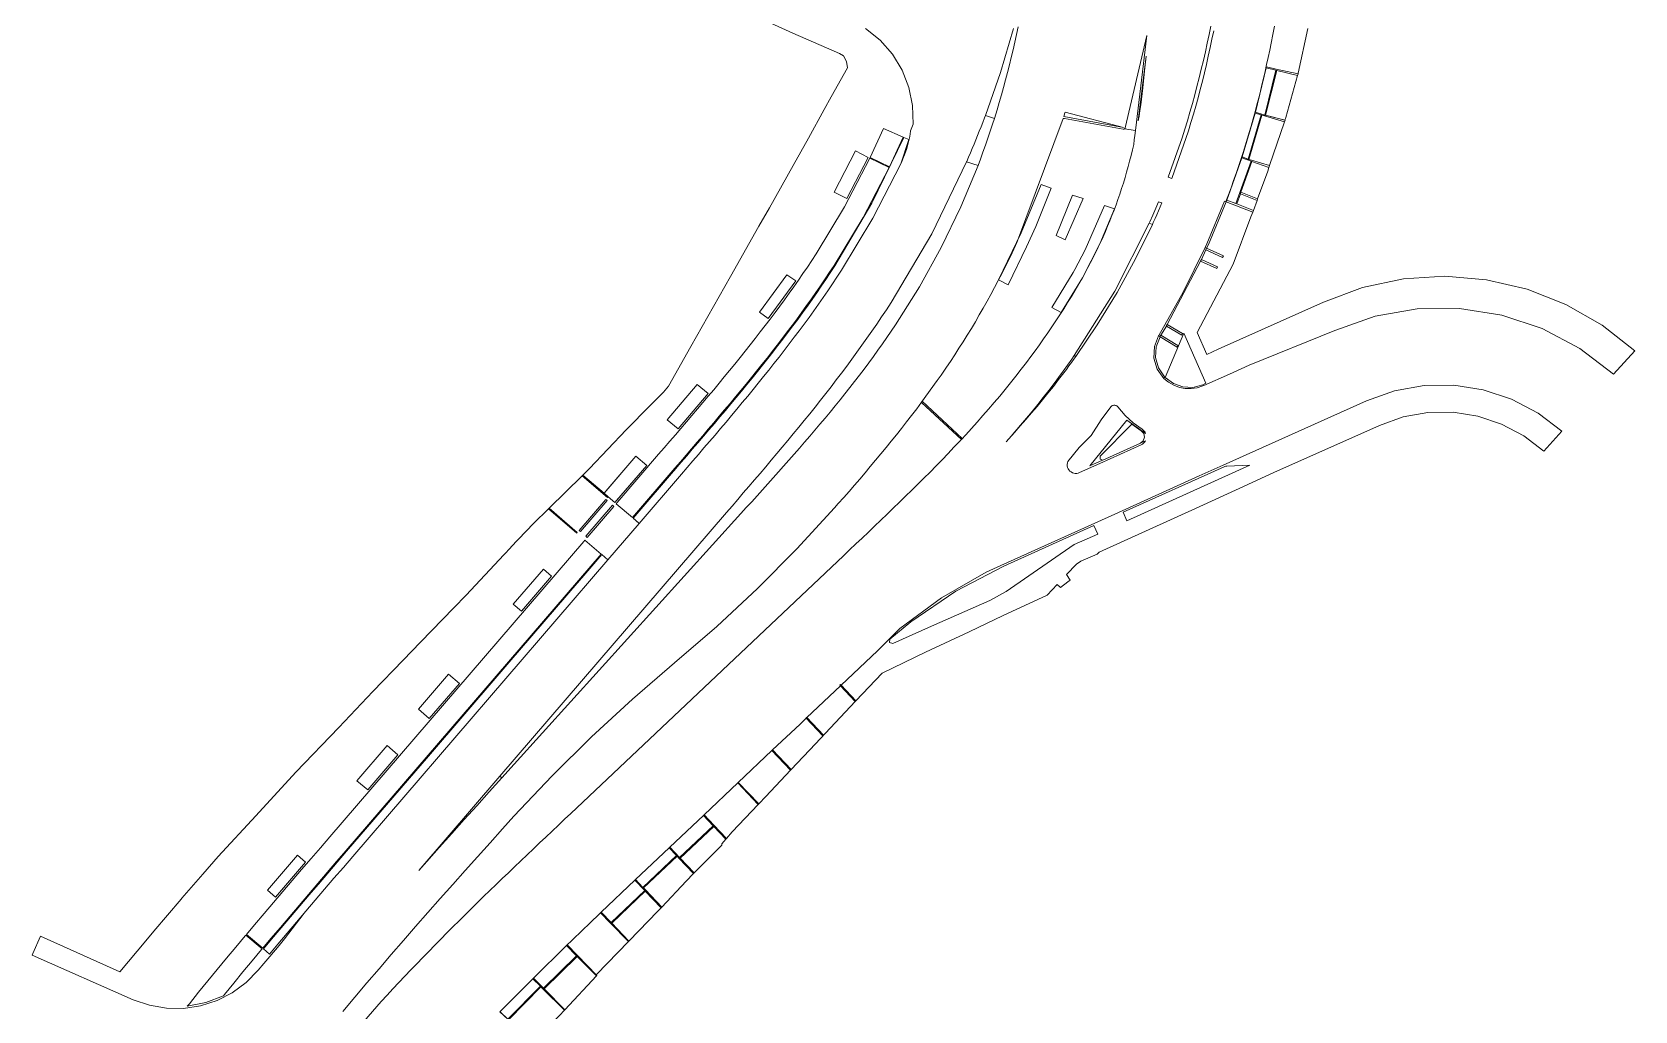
# Model space of a CAD drawing. Header units: metres. Extents: x 105146 to 106170, y 111783 to 118163.
# Drawn here: x 105572.7 to 105752.8, y 113720.5 to 113830.5 of the extents above; entities that cross this region are included whole.
import ezdxf

# ---------------------------------------------------------------- set-up
doc = ezdxf.new("R2010")
doc.units = ezdxf.units.M
doc.layers.add('20-EP-ZONA-DURA', color=253, linetype='CONTINUOUS', lineweight=13)
doc.layers.add('20-EP-ZONA-VERDE', color=84, linetype='CONTINUOUS', lineweight=13)

msp = doc.modelspace()

# ---------------------------------------------------------------- linework, layer by layer
at = {"layer": '20-EP-ZONA-DURA'}
for points in [[(105666.336, 113830.9174), (105667.9679, 113829.6137), (105669.3491, 113828.0468), (105670.4376, 113826.2642), (105671.2005, 113824.3198), (105671.6147, 113822.2725), (105671.6676, 113820.1845), (105671.4012, 113819.4334), (105671.3927, 113819.4013), (105671.3917, 113819.3951), (105671.3481, 113819.0919), (105671.2965, 113818.79), (105671.2379, 113818.4926), (105671.1717, 113818.1974), (105671.0978, 113817.9031), (105671.0158, 113817.6092), (105670.9279, 113817.3225), (105670.9264, 113817.3176), (105670.8307, 113817.0324), (105670.7274, 113816.7483), (105670.6162, 113816.4657), (105670.4964, 113816.1827), (105670.3708, 113815.9065), (105670.3573, 113815.8804), (105671.1835, 113818.4461), (105670.6439, 113818.6829), (105667.0491, 113811.3089), (105662.8769, 113804.2455), (105662.3741, 113803.4749), (105661.8727, 113802.7201), (105661.3637, 113801.9677), (105660.8477, 113801.2177), (105660.3247, 113800.4701), (105658.5251, 113797.9819), (105658.3289, 113797.7174), (105653.5859, 113791.6369), (105653.5566, 113791.601), (105652.9921, 113790.9089), (105652.3943, 113790.1813), (105651.7925, 113789.4541), (105651.1873, 113788.7273), (105650.5787, 113788.0005), (105649.9669, 113787.2739), (105649.3521, 113786.5469), (105648.7345, 113785.8195), (105648.1141, 113785.0917), (105647.4915, 113784.3631), (105646.8689, 113783.6361), (105646.2413, 113782.9047), (105645.6121, 113782.1723), (105644.9817, 113781.4385), (105644.8205, 113781.2557), (105644.8234, 113781.2543), (105644.7519, 113781.1712), (105644.2226, 113780.5554), (105640.2071, 113775.8841), (105640.4284, 113775.6939), (105640.8862, 113775.2932), (105637.3697, 113771.2023), (105636.6871, 113771.7889), (105634.6822, 113769.4565), (105632.9563, 113767.4505), (105632.8919, 113767.3736), (105617.2271, 113749.1493), (105608.0233, 113738.4417), (105606.9705, 113737.2169), (105605.9169, 113735.9903), (105604.8625, 113734.7613), (105603.8105, 113733.5331), (105602.7565, 113732.2997), (105601.7029, 113731.0631), (105600.6501, 113729.8229), (105599.5985, 113728.5793), (105598.6663, 113727.4717), (105599.3489, 113726.8849), (105600.2865, 113727.9989), (105601.3369, 113729.2411), (105602.3885, 113730.4799), (105603.2596, 113731.5022), (105601.0445, 113728.5858), (105600.4393, 113727.8699), (105599.3914, 113726.6239), (105599.1585, 113726.3465), (105598.7187, 113725.8217), (105598.7159, 113725.8183), (105598.085, 113725.0634), (105596.7324, 113723.6842), (105595.1761, 113722.5399), (105593.4563, 113721.6601), (105591.6176, 113721.0677), (105589.7077, 113720.7781), (105587.7761, 113720.7986), (105585.8728, 113721.1288), (105584.0471, 113721.7601), (105572.674, 113726.7507), (105572.7543, 113726.9337), (105573.6217, 113728.9101), (105582.5217, 113724.8991), (105585.4607, 113728.3761), (105586.3605, 113729.4485), (105589.4291, 113733.0711), (105589.5203, 113733.1773), (105591.8555, 113735.8687), (105593.5787, 113737.8717), (105597.8037, 113742.4393), (105602.3217, 113747.3461), (105607.1343, 113752.3505), (105610.9811, 113756.4057), (105614.3619, 113759.9131), (105616.3333, 113761.9609), (105620.0647, 113765.8139), (105621.4571, 113767.2517), (105625.6979, 113771.7649), (105626.4891, 113772.6021), (105626.4651, 113772.6465), (105629.0369, 113775.2885), (105630.7041, 113776.9319), (105633.8813, 113774.2007), (105633.9465, 113774.2765), (105630.7756, 113777.0023), (105634.4915, 113780.6651), (105637.3361, 113778.2201), (105637.4012, 113778.2958), (105638.1595, 113777.6441), (105638.3552, 113777.8718), (105641.7461, 113781.8165), (105640.5315, 113782.8579), (105637.1421, 113778.9141), (105636.9466, 113778.6866), (105634.5631, 113780.7356), (105635.3201, 113781.4819), (105639.4245, 113785.8287), (105642.1385, 113788.5503), (105643.6477, 113790.0637), (105644.2049, 113790.7357), (105646.7083, 113795.1715), (105651.1577, 113803.0557), (105654.3525, 113808.7099), (105655.5355, 113810.7943), (105658.1999, 113815.5277), (105659.9271, 113818.5963), (105661.6963, 113821.8185), (105662.4767, 113823.2397), (105664.3183, 113826.5139), (105664.2105, 113827.2161), (105663.8641, 113827.8533), (105663.3921, 113828.1315), (105658.1749, 113830.4143), (105651.9956, 113833.2091)], [(105716.0199, 113830.9319), (105714.9609, 113825.9069), (105714.9433, 113825.8445), (105712.4613, 113826.3521), (105711.3949, 113826.6135), (105711.3711, 113826.5165), (105710.1435, 113821.5181), (105710.1463, 113821.5173), (105710.1177, 113821.4215), (105710.1161, 113821.4151), (105708.6519, 113816.4925), (105708.6573, 113816.4912), (105708.6241, 113816.3981), (105706.9359, 113811.6497), (105706.8638, 113811.4632), (105706.8638, 113811.4632), (105706.8247, 113811.4796), (105707.1209, 113812.2556), (105707.4134, 113813.0423), (105707.6989, 113813.8313), (105707.9776, 113814.6228), (105708.2493, 113815.4167), (105708.5142, 113816.213), (105708.7721, 113817.0114), (105709.0035, 113817.7484), (105709.2291, 113818.4871), (105709.449, 113819.2275), (105709.6631, 113819.9696), (105709.8856, 113820.7634), (105710.1024, 113821.5587), (105710.3135, 113822.3556), (105710.5188, 113823.154), (105710.7016, 113823.8852), (105710.8799, 113824.6174), (105711.0538, 113825.3508), (105711.2231, 113826.0852), (105711.4031, 113826.8868), (105711.5786, 113827.6893), (105711.7497, 113828.4929), (105711.9163, 113829.2973), (105712.1078, 113830.2498), (105712.2937, 113831.2035)]]:
    msp.add_lwpolyline(points, dxfattribs=at)
for points in [[(105697.9449, 113830.1417), (105696.6565, 113819.478), (105695.4394, 113819.6537), (105695.4634, 113819.6723), (105695.4843, 113819.6942), (105695.5016, 113819.7191), (105695.515, 113819.7463), (105695.5241, 113819.7752), (105697.9449, 113830.1417)], [(105697.0761, 113821.0796), (105696.9875, 113820.5499), (105697.8662, 113827.8228), (105697.6883, 113826.1585), (105697.4946, 113824.2762), (105697.4259, 113823.6344), (105697.3498, 113822.9941), (105697.2662, 113822.3551), (105697.1749, 113821.7166), (105697.0761, 113821.0796)], [(105713.5601, 113820.9167), (105713.4692, 113820.6477), (105711.2955, 113821.1811), (105712.5341, 113826.2311), (105714.8897, 113825.6535), (105713.5601, 113820.9167)], [(105672.6378, 113788.9342), (105674.3991, 113791.3697), (105674.8175, 113791.9676), (105675.3475, 113792.7399), (105675.6927, 113793.2528), (105675.8663, 113793.5108), (105676.3507, 113794.2448), (105676.8286, 113794.9831), (105677.2998, 113795.7256), (105677.7644, 113796.4723), (105678.2223, 113797.2231), (105678.6736, 113797.978), (105679.118, 113798.7369), (105679.5557, 113799.4995), (105679.9866, 113800.2662), (105680.4106, 113801.0366), (105680.8277, 113801.8108), (105681.238, 113802.5887), (105681.6413, 113803.3702), (105682.0376, 113804.1552), (105682.4269, 113804.9438), (105682.8091, 113805.7358), (105683.1843, 113806.5312), (105683.2859, 113806.7516), (105688.5474, 113820.8313), (105688.6909, 113820.8056), (105693.6536, 113819.9175), (105695.2944, 113819.6238), (105695.3246, 113819.6208), (105695.3548, 113819.6223), (105695.3845, 113819.6285), (105695.4129, 113819.639), (105695.4394, 113819.6537), (105696.6565, 113819.478), (105696.5871, 113818.9035), (105696.5306, 113818.4358), (105696.4658, 113817.8996), (105696.3241, 113817.2805), (105696.1729, 113816.6541), (105696.0142, 113816.0292), (105695.8483, 113815.4069), (105695.6748, 113814.7859), (105695.494, 113814.1672), (105695.306, 113813.5511), (105695.1105, 113812.9367), (105694.908, 113812.3249), (105694.6983, 113811.716), (105694.4811, 113811.1087), (105694.2568, 113810.5044), (105694.0255, 113809.9028), (105693.7868, 113809.3035), (105693.5415, 113808.7084), (105693.2889, 113808.1152), (105693.0293, 113807.5253), (105692.7628, 113806.9385), (105692.4893, 113806.3549), (105692.2089, 113805.7746), (105691.9217, 113805.1977), (105691.6274, 113804.6236), (105691.327, 113804.0544), (105691.0193, 113803.4877), (105690.7052, 113802.9253), (105690.2973, 113802.2195), (105689.8823, 113801.5164), (105689.4616, 113800.8181), (105689.0339, 113800.1226), (105688.6006, 113799.4321), (105688.1607, 113798.745), (105687.7145, 113798.062), (105687.2627, 113797.3836), (105686.8037, 113796.7082), (105686.3392, 113796.0376), (105685.8685, 113795.3712), (105685.3918, 113794.7091), (105684.9092, 113794.0514), (105684.4206, 113793.3981), (105683.8394, 113792.6372), (105683.8345, 113792.6309), (105683.2404, 113791.8691), (105682.6389, 113791.1137), (105682.0299, 113790.3642), (105681.4139, 113789.6202), (105680.7912, 113788.8817), (105680.1619, 113788.1486), (105679.5266, 113787.4208), (105678.8854, 113786.698), (105678.2388, 113785.9799), (105677.5868, 113785.2668), (105677.0991, 113784.7405), (105672.6118, 113788.8994), (105672.6378, 113788.9342)], [(105679.237, 113816.2357), (105678.9745, 113815.5429), (105677.6901, 113815.9527), (105677.7002, 113815.9755), (105677.9096, 113816.46), (105678.1177, 113816.948), (105678.3225, 113817.4345), (105678.526, 113817.9245), (105678.726, 113818.4129), (105678.9248, 113818.9049), (105679.1202, 113819.3952), (105679.3142, 113819.889), (105679.5049, 113820.3811), (105679.6941, 113820.8768), (105679.7953, 113821.1449), (105680.8157, 113820.8213), (105680.6151, 113820.1919), (105680.3541, 113819.3956), (105680.0856, 113818.6019), (105679.8099, 113817.8106), (105679.5271, 113817.0218), (105679.237, 113816.2357)], [(105688.7476, 113821.5296), (105695.3293, 113819.8207), (105688.6031, 113821.0246), (105688.7268, 113821.4549), (105688.7476, 113821.5296)], [(105713.4014, 113820.4471), (105711.7348, 113815.5177), (105709.6919, 113816.1243), (105709.4081, 113816.2253), (105710.8823, 113821.1946), (105711.1699, 113821.1093), (105713.4014, 113820.4471)], [(105666.8573, 113816.4355), (105669.0179, 113815.3907), (105670.5523, 113818.7231), (105668.3547, 113819.6877), (105666.8573, 113816.4355)], [(105664.2489, 113811.8115), (105666.6337, 113816.4325), (105665.2115, 113817.1671), (105662.8251, 113812.5471), (105664.2489, 113811.8115)], [(105668.9745, 113815.3007), (105666.8137, 113816.3455), (105663.9621, 113810.8833), (105660.7799, 113805.6067), (105660.2861, 113804.8497), (105659.7961, 113804.1123), (105659.2985, 113803.3767), (105658.7935, 113802.6429), (105658.2813, 113801.9105), (105657.7621, 113801.1797), (105657.2361, 113800.4503), (105656.7035, 113799.7225), (105656.1645, 113798.9955), (105655.6191, 113798.2701), (105655.0679, 113797.5455), (105654.5109, 113796.8217), (105653.9481, 113796.0989), (105653.3801, 113795.3767), (105652.8069, 113794.6553), (105652.2285, 113793.9341), (105651.6453, 113793.2131), (105651.0575, 113792.4925), (105650.4653, 113791.7717), (105649.8689, 113791.0509), (105649.2685, 113790.3297), (105648.6641, 113789.6083), (105648.0563, 113788.8861), (105647.4449, 113788.1631), (105646.8301, 113787.4393), (105646.2125, 113786.7145), (105645.5919, 113785.9883), (105644.9715, 113785.2639), (105644.3451, 113784.5337), (105643.7163, 113783.8017), (105643.0857, 113783.0683), (105638.4417, 113777.6653), (105638.3113, 113777.5137), (105640.1313, 113775.9493), (105644.9059, 113781.5037), (105645.5363, 113782.2375), (105646.1655, 113782.9699), (105646.7929, 113783.7011), (105647.4157, 113784.4281), (105648.0381, 113785.1567), (105648.6583, 113785.8843), (105649.2757, 113786.6115), (105649.8905, 113787.3383), (105650.5021, 113788.0649), (105651.1105, 113788.7915), (105651.7157, 113789.5181), (105652.3171, 113790.2449), (105652.9147, 113790.9721), (105653.5083, 113791.7001), (105654.0975, 113792.4285), (105654.6825, 113793.1579), (105655.2629, 113793.8883), (105655.8383, 113794.6199), (105656.4087, 113795.3527), (105656.9739, 113796.0869), (105657.5335, 113796.8225), (105658.0877, 113797.5599), (105658.6357, 113798.2989), (105659.1779, 113799.0399), (105659.7137, 113799.7827), (105660.2429, 113800.5277), (105660.7655, 113801.2747), (105661.2811, 113802.0241), (105661.7897, 113802.7757), (105662.2907, 113803.5299), (105662.7931, 113804.2999), (105666.0532, 113809.7052), (105668.9745, 113815.3007)], [(105711.5219, 113814.8881), (105710.3927, 113811.8005), (105708.5199, 113812.5333), (105709.7521, 113815.9967), (105711.6664, 113815.3156), (105711.5219, 113814.8881)], [(105710.3239, 113811.6125), (105709.9116, 113810.4852), (105708.0503, 113811.2137), (105708.4527, 113812.3449), (105710.3239, 113811.6125)], [(105698.669, 113809.1293), (105698.5621, 113808.8953), (105698.1927, 113809.0383), (105698.2621, 113809.1928), (105698.6044, 113809.9659), (105698.9396, 113810.7419), (105699.2455, 113811.468), (105699.6382, 113811.3371), (105699.6341, 113811.3274), (105699.4462, 113810.8867), (105699.2549, 113810.4446), (105699.0623, 113810.0059), (105698.8663, 113809.5659), (105698.669, 113809.1293)], [(105706.8638, 113811.4632), (105709.843, 113810.2975), (105709.6445, 113809.7547), (105707.6327, 113804.4377), (105705.0923, 113799.6115), (105703.5955, 113796.7681), (105704.6833, 113794.2969), (105705.9639, 113794.8705), (105717.7951, 113800.1891), (105722.1886, 113801.8144), (105726.7714, 113802.7851), (105731.4465, 113803.0806), (105736.1151, 113802.6947), (105740.6782, 113801.6354), (105745.0394, 113799.9253), (105749.1063, 113797.6006), (105752.7929, 113794.7103), (105750.3961, 113792.0732), (105746.59, 113794.9747), (105742.3585, 113797.2107), (105737.8169, 113798.7203), (105733.0888, 113799.4624), (105728.3031, 113799.4166), (105723.5901, 113798.5844), (105719.0781, 113796.9883), (105709.4397, 113793.0923), (105707.2165, 113792.0926), (105704.3653, 113790.8105), (105704.323, 113790.7919), (105704.2504, 113790.7606), (105703.6079, 113790.549), (105702.939, 113790.4488), (105702.2628, 113790.4627), (105701.5985, 113790.5903), (105700.9653, 113790.8281), (105700.3812, 113791.1692), (105699.863, 113791.6038), (105699.9339, 113791.7775), (105699.2598, 113792.7805), (105698.9347, 113793.9444), (105698.9914, 113795.1515), (105699.4243, 113796.2798), (105701.3341, 113795.1267), (105701.4119, 113795.3133), (105699.5264, 113796.4518), (105700.1373, 113797.486), (105701.8911, 113796.4611), (105701.9695, 113796.6467), (105700.2374, 113797.6586), (105703.9907, 113804.794), (105705.8025, 113803.9663), (105705.8957, 113804.1435), (105704.0765, 113804.9741), (105704.5822, 113806.0629), (105706.4555, 113805.2071), (105706.5489, 113805.3843), (105704.6657, 113806.2447), (105704.6629, 113806.2459), (105704.8543, 113806.6671), (105706.8638, 113811.4632)], [(105658.5085, 113802.5841), (105657.4963, 113803.2307), (105654.4327, 113799.0289), (105655.4059, 113798.3193), (105658.5085, 113802.5841)], [(105702.0983, 113796.6949), (105700.0107, 113791.6975), (105700.9218, 113791.019), (105701.9928, 113790.6401), (105703.1279, 113790.5946), (105704.2257, 113790.8865), (105704.5835, 113791.0485), (105702.0983, 113796.6949)], [(105682.4374, 113784.8149), (105682.1296, 113784.478), (105682.4547, 113784.8444), (105683.1108, 113785.5963), (105683.7615, 113786.3545), (105684.4065, 113787.1191), (105685.0454, 113787.8909), (105685.6777, 113788.6694), (105686.3036, 113789.4549), (105686.9221, 113790.2479), (105687.5271, 113791.0405), (105688.0335, 113791.7174), (105688.5339, 113792.3989), (105689.0279, 113793.0848), (105689.5159, 113793.7751), (105689.7915, 113794.1711), (105689.9559, 113794.0571), (105689.7576, 113793.7812), (105689.4763, 113793.3934), (105689.1913, 113793.0051), (105688.9058, 113792.6203), (105688.6168, 113792.2352), (105688.0315, 113791.4679), (105687.4372, 113790.7057), (105686.8358, 113789.95), (105686.227, 113789.2001), (105685.6112, 113788.4559), (105684.9891, 113787.7176), (105684.3597, 113786.9841), (105683.7247, 113786.256), (105683.0838, 113785.533), (105682.4374, 113784.8149)], [(105648.6495, 113789.9021), (105647.4141, 113790.9195), (105644.0495, 113786.9545), (105645.2695, 113785.9193), (105648.6495, 113789.9021)], [(105744.5741, 113785.6674), (105742.5443, 113783.4341), (105740.3064, 113785.1512), (105737.8149, 113786.4737), (105735.1387, 113787.3651), (105732.3518, 113787.8007), (105729.5313, 113787.7685), (105726.7551, 113787.2693), (105724.0999, 113786.3171), (105712.1999, 113781.0411), (105707.9181, 113779.0533), (105703.3987, 113776.9685), (105692.6003, 113772.0835), (105692.3675, 113771.8379), (105690.5437, 113771.0697), (105690.0211, 113770.7199), (105688.9235, 113769.5759), (105689.3347, 113768.9301), (105689.0833, 113768.7369), (105688.2265, 113768.0785), (105687.8509, 113768.4151), (105686.7367, 113767.2281), (105681.7895, 113764.9605), (105677.9797, 113763.1187), (105673.0769, 113760.8255), (105668.2005, 113758.4817), (105665.2535, 113755.3569), (105663.5892, 113757.1163), (105667.6682, 113760.9753), (105667.8885, 113761.184), (105667.893, 113761.1883), (105670.1047, 113763.4177), (105670.1754, 113763.4769), (105674.8568, 113766.9249), (105679.9068, 113769.8062), (105681.5511, 113770.5845), (105694.3381, 113776.3533), (105694.3394, 113776.3489), (105703.8301, 113780.636), (105706.5325, 113781.8555), (105710.9391, 113783.8371), (105722.6283, 113789.0937), (105725.789, 113790.2121), (105729.0905, 113790.7962), (105732.4431, 113790.8301), (105735.7557, 113790.3129), (105738.9384, 113789.2587), (105741.9047, 113787.696), (105744.5741, 113785.6674)], [(105697.4155, 113785.8863), (105697.5409, 113785.7935), (105697.6504, 113785.6824), (105697.7413, 113785.5556), (105697.8113, 113785.4161), (105695.6873, 113786.9013), (105691.5483, 113781.7735), (105692.9495, 113782.4063), (105693.0109, 113782.4147), (105697.2147, 113784.3085), (105697.3737, 113784.4041), (105697.7777, 113784.5866), (105697.6888, 113784.4424), (105697.5767, 113784.3153), (105697.4449, 113784.2089), (105697.2969, 113784.1263), (105692.6508, 113782.0332), (105690.3883, 113781.0139), (105690.2321, 113780.9561), (105690.0684, 113780.9255), (105689.9019, 113780.9231), (105689.7374, 113780.9489), (105689.5796, 113781.0022), (105689.4331, 113781.0815), (105689.3021, 113781.1844), (105689.1905, 113781.308), (105689.1014, 113781.4487), (105689.0374, 113781.6024), (105689.0004, 113781.7648), (105688.9914, 113781.9311), (105689.0107, 113782.0965), (105689.0577, 113782.2563), (105690.3452, 113783.8206), (105691.6611, 113785.147), (105691.6723, 113785.1593), (105691.6881, 113785.181), (105692.7994, 113786.9374), (105693.8937, 113788.3879), (105693.9497, 113788.4512), (105694.0155, 113788.5042), (105694.0892, 113788.5453), (105694.1689, 113788.5734), (105694.2522, 113788.5877), (105694.3366, 113788.5878), (105694.4199, 113788.5737), (105694.4996, 113788.5457), (105694.5735, 113788.5047), (105694.6394, 113788.4519), (105694.6955, 113788.3887), (105695.4962, 113787.4441), (105696.4075, 113786.6057), (105697.4155, 113785.8863)], [(105695.2709, 113776.5497), (105695.7039, 113775.5913), (105709.5159, 113781.8299), (105706.9177, 113781.7437), (105706.814, 113781.7335), (105706.7125, 113781.7099), (105706.6149, 113781.6733), (105695.2709, 113776.5497)], [(105634.2937, 113774.3737), (105637.2923, 113777.8621), (105637.1405, 113777.9925), (105634.1421, 113774.5041), (105634.2937, 113774.3737)], [(105638.0505, 113777.2103), (105637.8989, 113777.3407), (105634.9003, 113773.8523), (105635.0521, 113773.7219), (105638.0505, 113777.2103)], [(105669.3891, 113761.8011), (105673.7515, 113763.7391), (105680.2827, 113766.6405), (105682.1433, 113767.6289), (105689.7673, 113772.9129), (105692.4221, 113774.1081), (105691.9899, 113775.0679), (105681.8885, 113770.5057), (105676.4642, 113767.6874), (105671.4259, 113764.2261), (105669.0611, 113762.2931), (105669.0176, 113761.9088), (105669.3891, 113761.8011)], [(105634.6609, 113773.2669), (105606.1273, 113740.0713), (105605.0741, 113738.8459), (105604.0195, 113737.6181), (105602.9637, 113736.3875), (105601.9109, 113735.1581), (105600.8547, 113733.9223), (105599.7987, 113732.6827), (105598.7427, 113731.4391), (105597.6877, 113730.1913), (105596.7705, 113729.1013), (105598.5905, 113727.5369), (105599.5221, 113728.6437), (105600.5739, 113729.8877), (105601.6269, 113731.1277), (105602.6805, 113732.3645), (105603.7345, 113733.5981), (105604.7865, 113734.8263), (105605.8409, 113736.0553), (105606.8947, 113737.2821), (105607.9475, 113738.5069), (105636.6113, 113771.8541), (105634.7913, 113773.4185), (105634.6609, 113773.2669)], [(105631.0543, 113769.3779), (105630.1443, 113770.1603), (105626.7545, 113766.2171), (105627.6647, 113765.4345), (105631.0543, 113769.3779)], [(105620.6901, 113757.3203), (105619.4767, 113758.3631), (105616.0873, 113754.4197), (105617.3005, 113753.3769), (105620.6901, 113757.3203)], [(105665.1848, 113755.2841), (105660.6949, 113750.5233), (105657.9724, 113747.6293), (105655.8891, 113749.8313), (105658.975, 113752.7508), (105659.6658, 113753.4044), (105661.5393, 113751.4255), (105661.6077, 113751.4987), (105659.7385, 113753.4731), (105663.5166, 113757.0475), (105665.1848, 113755.2841)], [(105613.7919, 113749.2949), (105612.5671, 113750.3247), (105609.1779, 113746.3809), (105610.3909, 113745.3383), (105613.7919, 113749.2949)], [(105655.1375, 113744.6157), (105654.3302, 113743.7672), (105652.0391, 113746.1889), (105655.8165, 113749.7625), (105657.9037, 113747.5562), (105655.1375, 113744.6157)], [(105617.03, 113737.3037), (105616.121, 113736.2802), (105625.2297, 113746.8769), (105625.4573, 113746.6813), (105624.0501, 113745.1238), (105622.6432, 113743.5644), (105621.2384, 113742.0044), (105619.8338, 113740.4406), (105618.4308, 113738.874), (105617.03, 113737.3037)], [(105651.3379, 113740.6219), (105650.7029, 113739.8895), (105649.2887, 113741.3841), (105648.1891, 113742.5463), (105651.9665, 113746.1201), (105654.2613, 113743.6947), (105651.3379, 113740.6219)], [(105650.1723, 113739.1477), (105647.0835, 113736.0037), (105645.5075, 113737.6691), (105649.2845, 113741.2431), (105650.6371, 113739.8135), (105650.1849, 113739.2919), (105650.1723, 113739.1477)], [(105603.4175, 113737.2237), (105602.5081, 113738.0057), (105599.1281, 113734.0541), (105600.0399, 113733.2743), (105603.4175, 113737.2237)], [(105646.1835, 113735.0875), (105643.4257, 113732.1581), (105641.5893, 113734.0985), (105641.3829, 113734.316), (105645.1599, 113737.8907), (105645.3661, 113737.6729), (105647.0135, 113735.9323), (105646.1835, 113735.0875)], [(105640.8435, 113729.5001), (105639.7401, 113728.3525), (105637.8176, 113730.3737), (105641.5854, 113733.9575), (105643.3617, 113732.0901), (105642.9557, 113731.6589), (105640.8435, 113729.5001)], [(105636.1189, 113724.5863), (105636.114, 113724.5015), (105633.9299, 113726.7711), (105632.8092, 113727.9132), (105632.8581, 113727.9604), (105633.258, 113728.348), (105633.775, 113728.848), (105634.1, 113729.1618), (105634.6948, 113729.7346), (105635.1592, 113730.181), (105635.6174, 113730.6206), (105636.2203, 113731.1983), (105636.5421, 113731.506), (105636.567, 113731.5299), (105637.6767, 113730.3769), (105639.6824, 113728.2925), (105636.1189, 113724.5863)], [(105598.5261, 113727.4603), (105596.7059, 113729.0249), (105596.6335, 113728.9387), (105595.5809, 113727.6813), (105594.5301, 113726.4189), (105593.4813, 113725.1507), (105592.4353, 113723.8769), (105591.3923, 113722.5969), (105590.3525, 113721.3105), (105590.1155, 113721.0147), (105592.1966, 113721.4276), (105594.1701, 113722.2065), (105594.2929, 113722.3573), (105595.3335, 113723.6245), (105596.3771, 113724.8865), (105597.4233, 113726.1435), (105598.4717, 113727.3957), (105598.5261, 113727.4603)], [(105636.0872, 113724.4298), (105632.5379, 113720.6225), (105630.2167, 113722.988), (105633.9283, 113726.6299), (105636.0872, 113724.4298)], [(105631.9479, 113719.9895), (105628.8748, 113716.8544), (105626.4131, 113719.2977), (105625.2575, 113720.4049), (105626.1292, 113719.5794), (105626.2001, 113719.5091), (105629.8633, 113723.1997), (105630.0763, 113722.9883), (105632.5005, 113720.5823), (105631.9479, 113719.9895)]]:
    msp.add_lwpolyline(points, close=True, dxfattribs=at)
at = {"layer": '20-EP-ZONA-VERDE'}
for points in [[(105683.4741, 113831.1203), (105683.2899, 113830.2597), (105683.1003, 113829.4017), (105682.9053, 113828.5459), (105682.7045, 113827.6927), (105682.4977, 113826.8421), (105682.2845, 113825.9941), (105682.0651, 113825.1489), (105681.8387, 113824.3069), (105681.6057, 113823.4677), (105681.3653, 113822.6319), (105681.1153, 113821.7909), (105680.8157, 113820.8213), (105679.7953, 113821.1449), (105681.4947, 113826.0046), (105682.9653, 113830.9385)], [(105705.4583, 113830.6739), (105705.2631, 113829.7273), (105705.0613, 113828.7823), (105704.8529, 113827.8387), (105704.6371, 113826.8971), (105704.4139, 113825.9571), (105704.1829, 113825.0191), (105703.9437, 113824.0831), (105703.6963, 113823.1495), (105703.4399, 113822.2183), (105703.1747, 113821.2897), (105702.9001, 113820.3639), (105702.6157, 113819.4405), (105700.7373, 113814.0581), (105700.3389, 113814.2125), (105701.9019, 113818.6567), (105702.2037, 113819.6067), (105702.4985, 113820.5681), (105702.7831, 113821.5313), (105703.0581, 113822.4959), (105703.3235, 113823.4617), (105703.5801, 113824.4287), (105703.8277, 113825.3967), (105704.0671, 113826.3655), (105704.2985, 113827.3349), (105704.5221, 113828.3047), (105704.7385, 113829.2751), (105704.9479, 113830.2455), (105705.1505, 113831.2161)], [(105607.6009, 113720.4451), (105608.9467, 113722.0517), (105610.3001, 113723.6519), (105611.6607, 113725.2463), (105613.0277, 113726.8351), (105614.4009, 113728.4187), (105615.7795, 113729.9977), (105617.1631, 113731.5725), (105618.5511, 113733.1433), (105619.9431, 113734.7107), (105621.3387, 113736.2751), (105622.7371, 113737.8367), (105624.1381, 113739.3965), (105625.5411, 113740.9545), (105626.8241, 113742.3763), (105631.1078, 113746.9263), (105635.5488, 113751.3229), (105640.1415, 113755.5608), (105644.8803, 113759.6347), (105649.6218, 113763.7251), (105654.2021, 113767.9953), (105658.6142, 113772.439), (105662.8517, 113777.0495), (105663.2755, 113777.5287), (105663.8789, 113778.2151), (105664.4811, 113778.9043), (105665.0817, 113779.5963), (105665.6805, 113780.2915), (105666.2771, 113780.9897), (105666.8715, 113781.6915), (105667.4635, 113782.3969), (105668.0527, 113783.1059), (105668.6389, 113783.8189), (105669.2219, 113784.5361), (105669.8015, 113785.2575), (105670.3771, 113785.9833), (105670.9489, 113786.7139), (105671.5165, 113787.4491), (105672.0795, 113788.1891), (105672.6379, 113788.9341), (105672.7047, 113789.0249), (105677.2047, 113784.8543), (105677.2047, 113784.8543), (105676.9299, 113784.5579), (105676.2683, 113783.8535), (105675.6023, 113783.1531), (105674.9321, 113782.4565), (105674.2579, 113781.7637), (105673.5801, 113781.0743), (105672.8991, 113780.3883), (105672.2147, 113779.7051), (105671.5275, 113779.0249), (105670.8377, 113778.3473), (105670.1455, 113777.6719), (105669.4511, 113776.9987), (105668.7549, 113776.3273), (105668.0569, 113775.6575), (105667.3575, 113774.9893), (105666.6569, 113774.3221), (105665.9553, 113773.6559), (105665.2529, 113772.9905), (105664.5501, 113772.3253), (105663.8471, 113771.6605), (105633.2203, 113742.7029), (105632.5173, 113742.0379), (105631.8141, 113741.3729), (105631.1111, 113740.7077), (105630.4085, 113740.0421), (105629.7063, 113739.3761), (105629.0045, 113738.7095), (105628.3033, 113738.0423), (105627.6027, 113737.3743), (105626.9029, 113736.7055), (105626.2039, 113736.0357), (105625.5061, 113735.3649), (105624.8091, 113734.6929), (105624.1135, 113734.0195), (105623.4191, 113733.3449), (105622.7261, 113732.6689), (105622.0345, 113731.9913), (105621.3445, 113731.3119), (105620.6563, 113730.6309), (105619.9699, 113729.9479), (105619.2853, 113729.2631), (105618.6029, 113728.5761), (105617.9225, 113727.8871), (105617.2443, 113727.1957), (105616.5685, 113726.5021), (105615.8953, 113725.8059), (105615.2245, 113725.1073), (105614.5563, 113724.4061), (105613.8911, 113723.7021), (105613.2287, 113722.9955), (105612.5695, 113722.2859), (105611.9133, 113721.5735), (105603.4568, 113711.7577)]]:
    msp.add_lwpolyline(points, dxfattribs=at)
for points in [[(105712.4372, 113826.255), (105711.1985, 113821.2048), (105710.1463, 113821.5173), (105710.1435, 113821.5181), (105711.3711, 113826.5165), (105712.4372, 113826.255)], [(105712.5341, 113826.2311), (105711.2955, 113821.1811), (105711.1985, 113821.2048), (105712.4372, 113826.255), (105712.5341, 113826.2311)], [(105712.4613, 113826.3521), (105714.9433, 113825.8445), (105714.8897, 113825.6535), (105712.5341, 113826.2311), (105712.4372, 113826.255), (105711.3711, 113826.5165), (105711.3949, 113826.6135), (105712.4613, 113826.3521)], [(105710.7865, 113821.2231), (105709.3138, 113816.2589), (105708.6577, 113816.4923), (105710.1161, 113821.4151), (105710.7865, 113821.2231)], [(105710.8823, 113821.1946), (105709.4081, 113816.2253), (105709.3138, 113816.2589), (105710.7865, 113821.2231), (105710.8823, 113821.1946)], [(105711.1985, 113821.2048), (105711.2955, 113821.1811), (105713.4693, 113820.6477), (105713.4015, 113820.4471), (105711.1699, 113821.1093), (105710.8823, 113821.1946), (105710.7865, 113821.2231), (105710.1177, 113821.4215), (105710.1463, 113821.5173), (105711.1985, 113821.2048)], [(105671.1835, 113818.4461), (105670.2817, 113815.7169), (105667.1546, 113809.6262), (105663.6319, 113803.7555), (105663.1259, 113802.9799), (105662.6201, 113802.2189), (105662.1071, 113801.4605), (105661.5871, 113800.7047), (105661.0603, 113799.9515), (105660.5267, 113799.2007), (105659.9869, 113798.4521), (105659.4409, 113797.7057), (105658.8889, 113796.9615), (105658.3313, 113796.2195), (105657.7679, 113795.4791), (105657.1995, 113794.7405), (105656.6259, 113794.0035), (105656.0473, 113793.2681), (105655.4641, 113792.5341), (105654.8763, 113791.8013), (105654.2845, 113791.0695), (105653.6885, 113790.3387), (105653.0887, 113789.6087), (105652.4851, 113788.8793), (105651.8781, 113788.1505), (105651.2679, 113787.4219), (105650.6547, 113786.6935), (105650.0387, 113785.9651), (105649.4199, 113785.2363), (105648.7989, 113784.5075), (105648.1755, 113783.7781), (105647.5519, 113783.0499), (105646.9241, 113782.3183), (105646.2947, 113781.5855), (105645.6641, 113780.8519), (105640.8897, 113775.2973), (105640.2071, 113775.8841), (105644.9817, 113781.4385), (105645.6121, 113782.1723), (105646.2413, 113782.9047), (105646.8689, 113783.6361), (105647.4915, 113784.3631), (105648.1141, 113785.0917), (105648.7345, 113785.8195), (105649.3521, 113786.5469), (105649.9669, 113787.2739), (105650.5787, 113788.0005), (105651.1873, 113788.7273), (105651.7925, 113789.4541), (105652.3943, 113790.1813), (105652.9921, 113790.9089), (105653.5859, 113791.6369), (105654.1755, 113792.3659), (105654.7607, 113793.0955), (105655.3413, 113793.8263), (105655.9171, 113794.5583), (105656.4877, 113795.2915), (105657.0533, 113796.0261), (105657.6133, 113796.7623), (105658.1677, 113797.5001), (105658.7163, 113798.2397), (105659.2587, 113798.9811), (105659.7949, 113799.7245), (105660.3247, 113800.4701), (105660.8477, 113801.2177), (105661.3637, 113801.9677), (105661.8727, 113802.7201), (105662.3741, 113803.4749), (105662.8769, 113804.2455), (105667.0491, 113811.3089), (105670.6439, 113818.6829), (105671.1835, 113818.4461)], [(105666.6337, 113816.4325), (105664.2489, 113811.8115), (105662.8251, 113812.5471), (105665.2115, 113817.1671), (105666.6337, 113816.4325)], [(105678.9745, 113815.5429), (105677.0357, 113810.8788), (105674.842, 113806.3289), (105672.4, 113801.9074), (105669.7173, 113797.6277), (105669.2275, 113796.8999), (105668.7353, 113796.1829), (105668.2359, 113795.4693), (105667.7299, 113794.7591), (105667.2173, 113794.0523), (105666.6985, 113793.3485), (105666.1737, 113792.6479), (105665.6429, 113791.9503), (105665.1065, 113791.2555), (105664.5649, 113790.5635), (105664.0179, 113789.8741), (105663.4663, 113789.1871), (105662.9097, 113788.5027), (105662.3487, 113787.8203), (105661.7835, 113787.1399), (105661.2141, 113786.4615), (105660.6409, 113785.7849), (105660.0641, 113785.1099), (105659.4839, 113784.4363), (105658.9005, 113783.7641), (105658.3141, 113783.0929), (105657.7247, 113782.4225), (105657.1329, 113781.7531), (105656.5387, 113781.0843), (105655.9421, 113780.4159), (105655.3437, 113779.7477), (105654.7435, 113779.0795), (105654.1429, 113778.4127), (105653.5393, 113777.7437), (105652.9345, 113777.0743), (105652.3289, 113776.4045), (105626.8641, 113748.2375), (105625.4573, 113746.6813), (105625.2297, 113746.8769), (105650.7073, 113776.5171), (105651.3381, 113777.2511), (105651.9687, 113777.9853), (105652.5989, 113778.7199), (105653.2285, 113779.4549), (105653.8575, 113780.1909), (105654.4853, 113780.9277), (105655.1119, 113781.6657), (105655.7371, 113782.4049), (105656.3607, 113783.1455), (105656.9823, 113783.8879), (105657.6021, 113784.6321), (105658.2193, 113785.3781), (105658.8343, 113786.1263), (105659.4463, 113786.8769), (105660.0555, 113787.6299), (105660.6615, 113788.3857), (105661.2641, 113789.1441), (105661.8629, 113789.9055), (105662.4581, 113790.6699), (105663.0491, 113791.4377), (105663.6357, 113792.2087), (105664.2177, 113792.9833), (105664.7951, 113793.7617), (105665.3673, 113794.5437), (105665.9341, 113795.3299), (105666.4955, 113796.1199), (105667.0511, 113796.9141), (105667.6005, 113797.7127), (105668.1437, 113798.5155), (105668.6801, 113799.3229), (105669.2095, 113800.1345), (105673.7724, 113807.8707), (105677.6901, 113815.9527), (105678.9745, 113815.5429)], [(105709.658, 113816.0302), (105707.9571, 113811.2501), (105706.9359, 113811.6497), (105708.6241, 113816.3981), (105709.658, 113816.0302)], [(105709.7521, 113815.9967), (105708.5199, 113812.5333), (105708.4527, 113812.3449), (105708.0503, 113811.2137), (105707.9571, 113811.2501), (105709.658, 113816.0302), (105709.7521, 113815.9967)], [(105709.3076, 113816.2377), (105709.4033, 113816.2093), (105709.4081, 113816.2253), (105709.6919, 113816.1243), (105711.7347, 113815.5177), (105711.6663, 113815.3157), (105709.7521, 113815.9967), (105709.658, 113816.0302), (105708.6241, 113816.3981), (105708.6577, 113816.4923), (105709.3076, 113816.2377)], [(105709.3138, 113816.2589), (105709.3076, 113816.2377), (105708.6577, 113816.4923), (105709.3138, 113816.2589)], [(105709.4081, 113816.2253), (105709.4033, 113816.2093), (105709.3076, 113816.2377), (105709.3138, 113816.2589), (105709.4081, 113816.2253)], [(105687.2099, 113813.0045), (105685.4565, 113808.6637), (105684.4377, 113806.3815), (105682.3485, 113802.1231), (105681.2841, 113802.6771), (105683.8361, 113807.9586), (105686.0699, 113813.3823), (105687.2099, 113813.0045)], [(105690.7969, 113811.8157), (105688.7701, 113807.1673), (105687.7519, 113807.6733), (105689.5849, 113812.2173), (105690.7969, 113811.8157)], [(105710.3927, 113811.8005), (105710.3239, 113811.6125), (105708.4527, 113812.3449), (105708.5199, 113812.5333), (105710.3927, 113811.8005)], [(105694.3119, 113810.6507), (105692.66, 113806.7173), (105690.7051, 113802.9253), (105688.3311, 113799.0097), (105687.2621, 113799.5661), (105689.6623, 113803.5189), (105689.8431, 113803.8409), (105691.0089, 113806.0547), (105693.1719, 113811.0285), (105694.3119, 113810.6507)], [(105706.8638, 113811.4632), (105704.8543, 113806.6671), (105704.6629, 113806.2459), (105704.4837, 113806.3277), (105704.4811, 113806.3289), (105704.6697, 113806.7445), (105706.6793, 113811.5405), (105706.8638, 113811.4632)], [(105707.9571, 113811.2501), (105708.0503, 113811.2137), (105709.9115, 113810.4853), (105709.8429, 113810.2975), (105706.8638, 113811.4632), (105706.9359, 113811.6497), (105707.9571, 113811.2501)], [(105698.5621, 113808.8953), (105696.6793, 113805.0356), (105694.6141, 113801.2703), (105692.3712, 113797.608), (105689.9559, 113794.0571), (105689.7915, 113794.1711), (105694.3315, 113801.4129), (105698.1927, 113809.0383), (105698.5621, 113808.8953)], [(105704.6629, 113806.2459), (105704.5797, 113806.0641), (105704.5822, 113806.0629), (105704.0765, 113804.9741), (105704.0719, 113804.9767), (105703.9861, 113804.7961), (105703.9907, 113804.794), (105700.2374, 113797.6586), (105700.2143, 113797.6721), (105700.1135, 113797.4999), (105700.1373, 113797.486), (105699.5264, 113796.4518), (105699.4993, 113796.4681), (105699.3957, 113796.2971), (105699.2531, 113796.3831), (105699.2815, 113796.4313), (105702.0235, 113801.3054), (105704.4837, 113806.3277), (105704.6629, 113806.2459)], [(105704.0765, 113804.9741), (105703.9907, 113804.794), (105703.9861, 113804.7961), (105704.0719, 113804.9767), (105704.0765, 113804.9741)], [(105705.8957, 113804.1435), (105705.8025, 113803.9663), (105703.9907, 113804.794), (105704.0765, 113804.9741), (105705.8957, 113804.1435)], [(105704.6657, 113806.2447), (105704.5822, 113806.0629), (105704.5797, 113806.0641), (105704.6629, 113806.2459), (105704.6657, 113806.2447)], [(105706.5489, 113805.3843), (105706.4555, 113805.2071), (105704.5822, 113806.0629), (105704.6657, 113806.2447), (105706.5489, 113805.3843)], [(105658.5085, 113802.5841), (105655.4059, 113798.3193), (105654.4327, 113799.0289), (105657.4963, 113803.2307), (105658.5085, 113802.5841)], [(105700.2374, 113797.6586), (105700.1373, 113797.486), (105700.1135, 113797.4999), (105700.2143, 113797.6721), (105700.2374, 113797.6586)], [(105701.9695, 113796.6467), (105701.8911, 113796.4611), (105700.1373, 113797.486), (105700.2374, 113797.6586), (105701.9695, 113796.6467)], [(105699.3957, 113796.2971), (105699.4243, 113796.2798), (105698.9914, 113795.1515), (105698.9347, 113793.9444), (105699.2598, 113792.7805), (105699.9339, 113791.7775), (105699.8511, 113791.5747), (105699.1071, 113792.6353), (105698.7411, 113793.8781), (105698.7916, 113795.1726), (105699.2531, 113796.3831), (105699.3957, 113796.2971)], [(105699.5264, 113796.4518), (105699.4529, 113796.3285), (105699.4243, 113796.2798), (105699.3957, 113796.2971), (105699.4993, 113796.4681), (105699.5264, 113796.4518)], [(105701.4119, 113795.3133), (105701.3341, 113795.1267), (105699.4243, 113796.2798), (105699.4529, 113796.3285), (105699.5264, 113796.4518), (105701.4119, 113795.3133)], [(105704.5835, 113791.0485), (105704.2257, 113790.8865), (105703.1278, 113790.5945), (105701.9927, 113790.6401), (105700.9218, 113791.0191), (105700.0107, 113791.6975), (105702.0983, 113796.6949), (105704.5835, 113791.0485)], [(105648.6495, 113789.9021), (105645.2695, 113785.9193), (105644.0495, 113786.9545), (105647.4141, 113790.9195), (105648.6495, 113789.9021)], [(105697.3097, 113785.7167), (105697.5984, 113785.4022), (105697.6843, 113784.9841), (105697.543, 113784.5812), (105697.2147, 113784.3085), (105693.0109, 113782.4147), (105692.6974, 113782.5365), (105692.7161, 113782.8723), (105696.2739, 113786.4565), (105697.3097, 113785.7167)], [(105641.7461, 113781.8165), (105638.1595, 113777.6441), (105637.4012, 113778.2958), (105636.9466, 113778.6866), (105640.5315, 113782.8579), (105641.7461, 113781.8165)], [(105695.7039, 113775.5913), (105695.2709, 113776.5497), (105706.6149, 113781.6733), (105706.7125, 113781.7099), (105706.814, 113781.7335), (105706.9177, 113781.7437), (105709.5159, 113781.8299), (105695.7039, 113775.5913)], [(105636.9466, 113778.6866), (105637.4012, 113778.2958), (105637.3361, 113778.2201), (105634.4915, 113780.6651), (105634.5567, 113780.7411), (105636.9466, 113778.6866)], [(105637.2923, 113777.8621), (105634.2937, 113774.3737), (105634.1421, 113774.5041), (105637.1405, 113777.9925), (105637.2923, 113777.8621)], [(105633.9465, 113774.2765), (105633.8813, 113774.2007), (105630.7041, 113776.9319), (105630.7755, 113777.0023), (105633.9465, 113774.2765)], [(105638.0505, 113777.2103), (105635.0521, 113773.7219), (105634.9003, 113773.8523), (105637.8989, 113777.3407), (105638.0505, 113777.2103)], [(105692.4221, 113774.1081), (105689.7673, 113772.9129), (105682.1433, 113767.6289), (105680.2827, 113766.6405), (105673.7515, 113763.7391), (105669.3891, 113761.8011), (105669.0176, 113761.9088), (105669.0611, 113762.2931), (105671.4259, 113764.2261), (105676.4642, 113767.6874), (105681.8885, 113770.5057), (105691.9899, 113775.0679), (105692.4221, 113774.1081)], [(105637.3697, 113771.2023), (105608.7057, 113737.8551), (105607.6533, 113736.6305), (105606.5999, 113735.4043), (105605.5461, 113734.1759), (105604.4945, 113732.9479), (105603.4413, 113731.7155), (105602.3885, 113730.4799), (105601.3369, 113729.2411), (105600.2865, 113727.9989), (105599.3489, 113726.8849), (105598.6663, 113727.4717), (105599.5985, 113728.5793), (105600.6501, 113729.8229), (105601.7029, 113731.0631), (105602.7565, 113732.2997), (105603.8105, 113733.5331), (105604.8625, 113734.7613), (105605.9169, 113735.9903), (105606.9705, 113737.2169), (105608.0233, 113738.4417), (105636.6871, 113771.7889), (105637.3697, 113771.2023)], [(105631.0543, 113769.3779), (105627.6647, 113765.4345), (105626.7545, 113766.2171), (105630.1443, 113770.1603), (105631.0543, 113769.3779)], [(105620.6901, 113757.3203), (105617.3005, 113753.3769), (105616.0873, 113754.4197), (105619.4767, 113758.3631), (105620.6901, 113757.3203)], [(105665.2601, 113755.3499), (105665.1931, 113755.2753), (105663.4451, 113757.1231), (105663.5179, 113757.1917), (105665.2601, 113755.3499)], [(105661.6077, 113751.4987), (105661.5393, 113751.4255), (105659.6449, 113753.4265), (105659.7155, 113753.4973), (105661.6077, 113751.4987)], [(105613.7919, 113749.2949), (105610.3909, 113745.3383), (105609.1779, 113746.3809), (105612.5671, 113750.3247), (105613.7919, 113749.2949)], [(105657.9725, 113747.6293), (105657.9037, 113747.5563), (105655.8165, 113749.7625), (105655.8891, 113749.8313), (105657.9725, 113747.6293)], [(105654.3303, 113743.7671), (105654.2613, 113743.6947), (105651.9665, 113746.1201), (105652.0391, 113746.1889), (105654.3303, 113743.7671)], [(105649.2158, 113741.3156), (105645.4388, 113737.7416), (105644.3388, 113738.9038), (105648.1163, 113742.4775), (105649.2158, 113741.3156)], [(105649.2887, 113741.3841), (105650.7029, 113739.8895), (105650.6371, 113739.8135), (105649.2845, 113741.2431), (105649.2158, 113741.3156), (105648.1163, 113742.4775), (105648.1891, 113742.5463), (105649.2887, 113741.3841)], [(105649.2845, 113741.2431), (105645.5075, 113737.6691), (105645.4388, 113737.7416), (105649.2158, 113741.3156), (105649.2845, 113741.2431)], [(105603.4175, 113737.2237), (105600.0399, 113733.2743), (105599.1281, 113734.0541), (105602.5081, 113738.0057), (105603.4175, 113737.2237)], [(105645.0911, 113737.9635), (105641.3144, 113734.3887), (105640.4866, 113735.2579), (105644.2659, 113738.8353), (105645.0911, 113737.9635)], [(105645.1599, 113737.8907), (105641.3829, 113734.316), (105641.3144, 113734.3887), (105645.0911, 113737.9635), (105645.1599, 113737.8907)], [(105645.4388, 113737.7416), (105645.5075, 113737.6691), (105647.0835, 113736.0037), (105647.0135, 113735.9323), (105645.3661, 113737.6729), (105645.1599, 113737.8907), (105645.0911, 113737.9635), (105644.2659, 113738.8353), (105644.3388, 113738.9038), (105645.4388, 113737.7416)], [(105641.5166, 113734.0298), (105637.7488, 113730.4461), (105636.6391, 113731.5992), (105640.4141, 113735.1891), (105641.5166, 113734.0298)], [(105641.3144, 113734.3887), (105641.3829, 113734.316), (105641.5893, 113734.0985), (105643.4257, 113732.1581), (105643.3617, 113732.0901), (105641.5854, 113733.9575), (105641.5166, 113734.0298), (105640.4141, 113735.1891), (105640.4866, 113735.2579), (105641.3144, 113734.3887)], [(105641.5854, 113733.9575), (105637.8176, 113730.3737), (105637.7488, 113730.4461), (105641.5166, 113734.0298), (105641.5854, 113733.9575)], [(105637.7488, 113730.4461), (105637.8176, 113730.3737), (105639.7401, 113728.3525), (105639.6825, 113728.2925), (105637.6767, 113730.3769), (105636.5669, 113731.5301), (105636.6391, 113731.5992), (105637.7488, 113730.4461)], [(105633.8584, 113726.7014), (105630.1468, 113723.0593), (105629.0107, 113724.1869), (105632.7375, 113727.8433), (105633.8584, 113726.7014)], [(105633.9299, 113726.7711), (105636.1365, 113724.4781), (105636.0873, 113724.4297), (105633.9283, 113726.6299), (105633.8584, 113726.7014), (105632.7375, 113727.8433), (105632.8089, 113727.9135), (105633.9299, 113726.7711)], [(105633.9283, 113726.6299), (105630.2167, 113722.988), (105630.1468, 113723.0593), (105633.8584, 113726.7014), (105633.9283, 113726.6299)], [(105629.7923, 113723.2701), (105626.1292, 113719.5794), (105625.2574, 113720.405), (105628.9401, 113724.1161), (105629.7923, 113723.2701)], [(105630.1468, 113723.0593), (105630.2167, 113722.988), (105632.5379, 113720.6225), (105632.5005, 113720.5823), (105630.0763, 113722.9883), (105629.8633, 113723.1997), (105629.7923, 113723.2701), (105628.9401, 113724.1161), (105629.0107, 113724.1869), (105630.1468, 113723.0593)], [(105629.8633, 113723.1997), (105626.2001, 113719.5091), (105626.1292, 113719.5794), (105629.7923, 113723.2701), (105629.8633, 113723.1997)]]:
    msp.add_lwpolyline(points, close=True, dxfattribs=at)

doc.saveas('drawing.dxf')
